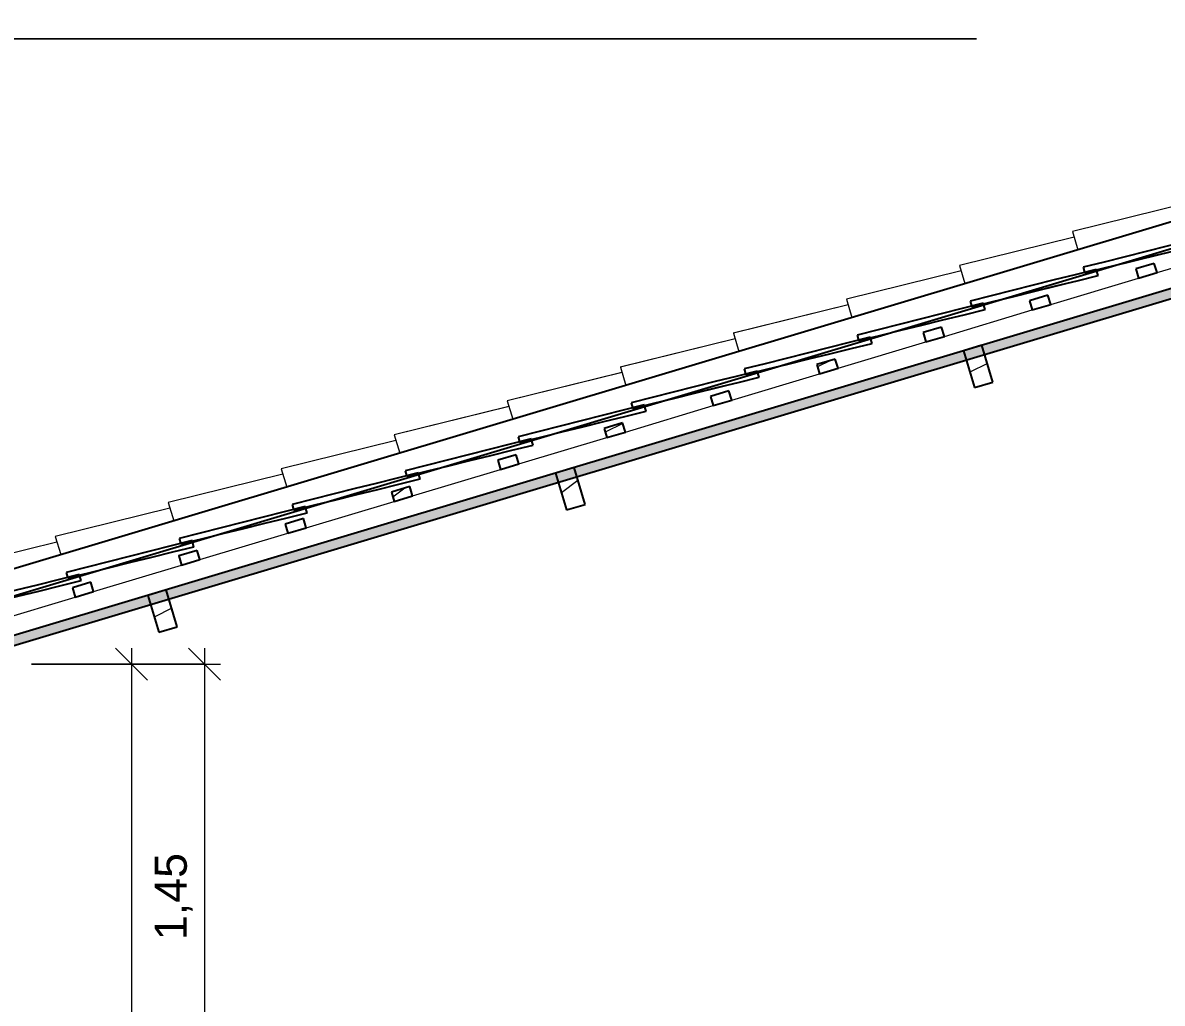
# Model space of a CAD drawing. Header units: millimetres. Extents: x -23755 to 62003, y -3000 to 6760.
# Drawn here: x 52475 to 56026, y 2693 to 5750 of the extents above; entities that cross this region are included whole.
import ezdxf

# ---------------------------------------------------------------- set-up
doc = ezdxf.new("R2010")
doc.units = ezdxf.units.MM
for name, color, linetype, lineweight in [('A-ANNO-DIMS', 211, 'Continuous', 9), ('A-ANNO-DIMS-50', 211, 'Continuous', 9), ('A-GLAZ-CURT', 52, 'Continuous', 9), ('A-GLAZ-CWMG', 51, 'Continuous', 9), ('A-ROOF', 132, 'Continuous', 9), ('A-ROOF-PATT', 132, 'Continuous', 9)]:
    doc.layers.add(name, color=color, linetype=linetype, lineweight=lineweight)
doc.styles.add('@Arial Unicode MS', font='', dxfattribs={"height": 100})
doc.styles.get('@Arial Unicode MS').set_extended_font_data('@Arial Unicode MS')
doc.dimstyles.new('CRT_-__Metros_-_Linha_de_chamada_3_5_mm_1', dxfattribs={"dimscale": 304.8, "dimtxt": 100.584485, "dimasz": 0.328084, "dimexe": 0.164042, "dimexo": 0.0625, "dimgap": 0.082021, "dimtad": 1, "dimlfac": 0.001, "dimrnd": 0.01, "dimzin": 0, "dimdsep": 46, "dimtxsty": '@Arial Unicode MS', "dimblk1": 'OBLIQUE', "dimblk2": 'OBLIQUE', "dimsah": 1, "dimcen": 0.09, "dimdle": 0.164042, "dimazin": 0, "dimtfac": 1, "dimtdec": 4, "dimtix": 1, "dimtmove": 0, "dimatfit": 3, "dimfxl": 0.984252, "dimfxlon": 1, "dimtvp": 1, "dimtolj": 1, "dimtzin": 0, "dimarcsym": 2})
pattern_1 = [(216.87, (11811.774, 2309.08), (761.9991, 508.00136), [127, -1143]), (206.565, (11964.17, 2232.88), (-254.0006, -253.9997), [283.981, -283.981]), (198.435, (11964.17, 2105.88), (-507.9998, -254.0006), [160.644, -642.575])]

# ---------------------------------------------------------------- blocks, each defined once
blk = doc.blocks.new('Rectangular Mullion - Ripa-V379-C')
at = {"layer": 'A-GLAZ-CWMG', "lineweight": 25}
for p, q in [((8708.4, 4005.6), (8650.9, 3988.4)), ((8650.9, 3988.4), (8659.6, 3959.7)), ((8717, 3976.9), (8708.4, 4005.6)), ((8659.6, 3959.7), (8717, 3976.9))]:
    blk.add_line(p, q, dxfattribs=at)
blk = doc.blocks.new('Rectangular Mullion - Ripa-V380-C')
at = {"layer": 'A-GLAZ-CWMG'}
h = blk.add_hatch(dxfattribs=at)
h.set_pattern_fill('FP_54', color=256, style=0, pattern_type=2)
h.set_pattern_definition(pattern_1)
h.paths.add_polyline_path([(8991, 4059.1), (9048.5, 4076.3), (9039.9, 4105.1), (8982.4, 4087.8), (8986.4, 4074.3)])
at = {"layer": 'A-GLAZ-CWMG', "lineweight": 25}
for p, q in [((9039.9, 4105.1), (8982.4, 4087.8)), ((8982.4, 4087.8), (8991, 4059.1)), ((9048.5, 4076.3), (9039.9, 4105.1)), ((8991, 4059.1), (9048.5, 4076.3))]:
    blk.add_line(p, q, dxfattribs=at)
blk = doc.blocks.new('Rectangular Mullion - Ripa-V381-C')
at = {"layer": 'A-GLAZ-CWMG', "lineweight": 25}
for p, q in [((9371.3, 4204.5), (9313.8, 4187.3)), ((9379.9, 4175.8), (9371.3, 4204.5)), ((9313.8, 4187.3), (9322.5, 4158.5)), ((9322.5, 4158.5), (9379.9, 4175.8))]:
    blk.add_line(p, q, dxfattribs=at)
blk = doc.blocks.new('Rectangular Mullion - Ripa-V382-C')
at = {"layer": 'A-GLAZ-CWMG'}
h = blk.add_hatch(dxfattribs=at)
h.set_pattern_fill('FP_54', color=256, style=0, pattern_type=2)
h.set_pattern_definition(pattern_1)
h.paths.add_polyline_path([(9653.9, 4258), (9711.4, 4275.2), (9702.3, 4303.8), (9645.3, 4286.7)])
at = {"layer": 'A-GLAZ-CWMG', "lineweight": 25}
for p, q in [((9702.7, 4303.9), (9645.3, 4286.7)), ((9711.4, 4275.2), (9702.7, 4303.9)), ((9645.3, 4286.7), (9653.9, 4258)), ((9653.9, 4258), (9711.4, 4275.2))]:
    blk.add_line(p, q, dxfattribs=at)
blk = doc.blocks.new('Rectangular Mullion - Ripa-V383-C')
at = {"layer": 'A-GLAZ-CWMG', "lineweight": 25}
for p, q in [((10034.2, 4403.4), (9976.7, 4386.1)), ((9976.7, 4386.1), (9985.3, 4357.4)), ((9985.3, 4357.4), (10042.8, 4374.6)), ((10042.8, 4374.6), (10034.2, 4403.4))]:
    blk.add_line(p, q, dxfattribs=at)
blk = doc.blocks.new('Rectangular Mullion - Ripa-V384-C')
at = {"layer": 'A-GLAZ-CWMG'}
h = blk.add_hatch(dxfattribs=at)
h.set_pattern_fill('FP_54', color=256, style=0, pattern_type=2)
h.set_pattern_definition(pattern_1)
h.paths.add_polyline_path([(10316.8, 4456.8), (10374.3, 4474.1), (10365.6, 4502.8), (10308.2, 4485.6)])
at = {"layer": 'A-GLAZ-CWMG', "lineweight": 25}
for p, q in [((10365.6, 4502.8), (10308.2, 4485.6)), ((10308.2, 4485.6), (10316.8, 4456.8)), ((10374.3, 4474.1), (10365.6, 4502.8)), ((10316.8, 4456.8), (10374.3, 4474.1))]:
    blk.add_line(p, q, dxfattribs=at)
blk = doc.blocks.new('Rectangular Mullion - Ripa-V385-C')
at = {"layer": 'A-GLAZ-CWMG', "lineweight": 25}
for p, q in [((10697.1, 4602.2), (10639.6, 4585)), ((10639.6, 4585), (10648.2, 4556.3)), ((10705.7, 4573.5), (10697.1, 4602.2)), ((10648.2, 4556.3), (10705.7, 4573.5))]:
    blk.add_line(p, q, dxfattribs=at)
blk = doc.blocks.new('Rectangular Mullion - Ripa-V386-C')
at = {"layer": 'A-GLAZ-CWMG'}
h = blk.add_hatch(dxfattribs=at)
h.set_pattern_fill('FP_54', color=256, style=0, pattern_type=2)
h.set_pattern_definition(pattern_1)
h.paths.add_polyline_path([(10979.7, 4655.7), (11037.2, 4672.9), (11028.5, 4701.7), (10971.1, 4684.4), (10975.1, 4671)])
at = {"layer": 'A-GLAZ-CWMG', "lineweight": 25}
for p, q in [((11028.5, 4701.7), (10971.1, 4684.4)), ((11037.2, 4672.9), (11028.5, 4701.7)), ((10971.1, 4684.4), (10979.7, 4655.7)), ((10979.7, 4655.7), (11037.2, 4672.9))]:
    blk.add_line(p, q, dxfattribs=at)
blk = doc.blocks.new('Rectangular Mullion - Ripa-V387-C')
at = {"layer": 'A-GLAZ-CWMG', "lineweight": 25}
for p, q in [((11360, 4801.1), (11302.5, 4783.9)), ((11368.6, 4772.4), (11360, 4801.1)), ((11302.5, 4783.9), (11311.1, 4755.1)), ((11311.1, 4755.1), (11368.6, 4772.4))]:
    blk.add_line(p, q, dxfattribs=at)
blk = doc.blocks.new('Rectangular Mullion - Ripa-V388-C')
at = {"layer": 'A-GLAZ-CWMG'}
h = blk.add_hatch(dxfattribs=at)
h.set_pattern_fill('FP_54', color=256, style=0, pattern_type=2)
h.set_pattern_definition(pattern_1)
h.paths.add_polyline_path([(11642.6, 4854.6), (11700, 4871.8), (11691.3, 4900.5), (11634, 4883.3)])
at = {"layer": 'A-GLAZ-CWMG', "lineweight": 25}
for p, q in [((11691.4, 4900.5), (11634, 4883.3)), ((11634, 4883.3), (11642.6, 4854.6)), ((11642.6, 4854.6), (11700, 4871.8)), ((11700, 4871.8), (11691.4, 4900.5))]:
    blk.add_line(p, q, dxfattribs=at)
blk = doc.blocks.new('Rectangular Mullion - Ripa-V389-C')
at = {"layer": 'A-GLAZ-CWMG', "lineweight": 25}
for p, q in [((12022.9, 5000), (11965.4, 4982.7)), ((11965.4, 4982.7), (11974, 4954)), ((12031.5, 4971.2), (12022.9, 5000)), ((11974, 4954), (12031.5, 4971.2))]:
    blk.add_line(p, q, dxfattribs=at)
blk = doc.blocks.new('Rectangular Mullion - Caibro-3577406-C')
at = {"layer": 'A-GLAZ-CWMG'}
for p, q in [((12031.5, 4971.2), (12305.5, 5053.4)), ((11700, 4871.8), (11974, 4954)), ((11368.6, 4772.4), (11642.6, 4854.6)), ((11037.2, 4672.9), (11311.1, 4755.1)), ((10705.7, 4573.5), (10979.7, 4655.7)), ((10374.3, 4474.1), (10648.2, 4556.3)), ((10042.8, 4374.6), (10316.8, 4456.8)), ((9711.4, 4275.2), (9985.3, 4357.4)), ((9379.9, 4175.8), (9653.7, 4257.9)), ((9048.5, 4076.3), (9322.5, 4158.5)), ((8717, 3976.9), (8991, 4059.1)), ((8385.6, 3877.5), (8659.6, 3959.7))]:
    blk.add_line(p, q, dxfattribs=at)
blk = doc.blocks.new('Rectangular Mullion - Terça-3638543-C')
at = {"layer": 'A-GLAZ-CWMG'}
h = blk.add_hatch(dxfattribs=at)
h.set_pattern_fill('FP_54', color=256, style=0, pattern_type=2)
h.set_pattern_definition(pattern_1)
h.paths.add_polyline_path([(8920.4, 3850), (8977.9, 3867.2), (8943.4, 3982.2), (8885.9, 3964.9), (8908.2, 3890.7)])
at = {"layer": 'A-GLAZ-CWMG', "lineweight": 25}
for p, q in [((8943.4, 3982.2), (8885.9, 3964.9)), ((8977.9, 3867.2), (8943.4, 3982.2)), ((8885.9, 3964.9), (8920.4, 3850)), ((8920.4, 3850), (8977.9, 3867.2))]:
    blk.add_line(p, q, dxfattribs=at)
blk = doc.blocks.new('Rectangular Mullion - Terça-V395-C')
at = {"layer": 'A-GLAZ-CWMG'}
h = blk.add_hatch(dxfattribs=at)
h.set_pattern_fill('FP_54', color=256, style=0, pattern_type=2)
h.set_pattern_definition(pattern_1)
h.paths.add_polyline_path([(10191.4, 4231.3), (10248.9, 4248.5), (10214.4, 4363.5), (10156.9, 4346.2), (10183.4, 4257.9)])
at = {"layer": 'A-GLAZ-CWMG', "lineweight": 25}
for p, q in [((10214.4, 4363.5), (10156.9, 4346.2)), ((10156.9, 4346.2), (10191.4, 4231.3)), ((10248.9, 4248.5), (10214.4, 4363.5)), ((10191.4, 4231.3), (10248.9, 4248.5))]:
    blk.add_line(p, q, dxfattribs=at)
blk = doc.blocks.new('Rectangular Mullion - Terça-V396-C')
at = {"layer": 'A-GLAZ-CWMG'}
h = blk.add_hatch(dxfattribs=at)
h.set_pattern_fill('FP_54', color=256, style=0, pattern_type=2)
h.set_pattern_definition(pattern_1)
h.paths.add_polyline_path([(11462.4, 4612.6), (11519.9, 4629.8), (11485.4, 4744.8), (11427.9, 4727.5), (11458.6, 4625.1)])
at = {"layer": 'A-GLAZ-CWMG', "lineweight": 25}
for p, q in [((11485.4, 4744.8), (11427.9, 4727.5)), ((11427.9, 4727.5), (11462.4, 4612.6)), ((11519.9, 4629.8), (11485.4, 4744.8)), ((11462.4, 4612.6), (11519.9, 4629.8))]:
    blk.add_line(p, q, dxfattribs=at)
blk = doc.blocks.new('COLONIAL BASE - COLONIAL BASE-V427-C')
at = {"layer": 'A-GLAZ-CURT'}
for p, q in [((8602.8, 4130.9), (8245.3, 4042.6)), ((8678.2, 4009.2), (8369.7, 3933))]:
    blk.add_line(p, q, dxfattribs=at)
blk = doc.blocks.new('COLONIAL BASE - COLONIAL BASE-V428-C')
at = {"layer": 'A-GLAZ-CURT'}
for p, q in [((8955, 4236.6), (8597.5, 4148.3)), ((9030.4, 4114.9), (8703.1, 4034))]:
    blk.add_line(p, q, dxfattribs=at)
blk = doc.blocks.new('COLONIAL BASE - COLONIAL BASE-V433-C')
at = {"layer": 'A-GLAZ-CURT'}
for p, q in [((8602.8, 4130.9), (8245.3, 4042.6)), ((8245.3, 4042.6), (8262.4, 3985.6)), ((8678.2, 4009.2), (8369.7, 3933)), ((8678.2, 4009.2), (8678, 4009.9))]:
    blk.add_line(p, q, dxfattribs=at)
blk = doc.blocks.new('COLONIAL BASE - COLONIAL BASE-V432-C')
at = {"layer": 'A-GLAZ-CURT', "lineweight": 25}
for p, q in [((8325.5, 3905.1), (8319.6, 3924.6)), ((7926.6, 3825.2), (7931.8, 3808.1))]:
    blk.add_line(p, q, dxfattribs=at)
at = {"layer": 'A-GLAZ-CURT', "lineweight": 25, "flags": 128}
for points in [[(8319.6, 3924.6), (8254.1, 3908), (8188.6, 3891.5), (8123.1, 3874.9), (8057.6, 3858.3), (7992.1, 3841.8), (7926.6, 3825.2)], [(7931.8, 3808.1), (7997.4, 3824.3), (8063, 3840.4), (8128.6, 3856.6), (8194.2, 3872.8), (8259.9, 3888.9), (8325.5, 3905.1)]]:
    blk.add_lwpolyline(points, dxfattribs=at)
blk = doc.blocks.new('COLONIAL BASE - COLONIAL BASE-V434-C')
at = {"layer": 'A-GLAZ-CURT'}
for p, q in [((8955, 4236.6), (8597.5, 4148.3)), ((8597.5, 4148.3), (8614.5, 4091.8)), ((9030.4, 4114.9), (8703.1, 4034)), ((9030.4, 4114.9), (9030.2, 4115.6))]:
    blk.add_line(p, q, dxfattribs=at)
blk = doc.blocks.new('COLONIAL BASE - COLONIAL BASE-V435-C')
at = {"layer": 'A-GLAZ-CURT', "lineweight": 25}
for p, q in [((9029.9, 4116.4), (9024.1, 4135.9)), ((8631.1, 4036.6), (8635.7, 4021.2)), ((8635.7, 4021.1), (8636.2, 4019.4))]:
    blk.add_line(p, q, dxfattribs=at)
at = {"layer": 'A-GLAZ-CURT', "lineweight": 25, "flags": 128}
for points in [[(9024.1, 4135.9), (8958.6, 4119.3), (8893.1, 4102.8), (8827.6, 4086.2), (8762.1, 4069.7), (8696.6, 4053.1), (8631.1, 4036.6)], [(8636.2, 4019.4), (8701.8, 4035.6), (8767.4, 4051.8), (8833.1, 4067.9), (8898.7, 4084.1), (8964.3, 4100.3), (9029.9, 4116.4)]]:
    blk.add_lwpolyline(points, dxfattribs=at)
blk = doc.blocks.new('COLONIAL BASE - COLONIAL BASE-V436-C')
at = {"layer": 'A-GLAZ-CURT'}
for p, q in [((9307.2, 4342.3), (8949.8, 4254)), ((8949.8, 4254), (8966.9, 4197)), ((9382.6, 4220.5), (9055.4, 4139.7)), ((9382.6, 4220.5), (9382.4, 4221.2))]:
    blk.add_line(p, q, dxfattribs=at)
blk = doc.blocks.new('COLONIAL BASE - COLONIAL BASE-V437-C')
at = {"layer": 'A-GLAZ-CURT'}
blk.add_line((8602.8, 4130.9), (8245.3, 4042.6), dxfattribs=at)
blk = doc.blocks.new('COLONIAL BASE - COLONIAL BASE-V438-C')
at = {"layer": 'A-GLAZ-CURT'}
for p, q in [((11420.5, 4976.3), (11063.1, 4888)), ((11496, 4854.5), (11168.8, 4773.7))]:
    blk.add_line(p, q, dxfattribs=at)
blk = doc.blocks.new('COLONIAL BASE - COLONIAL BASE-V442-C')
at = {"layer": 'A-GLAZ-CURT'}
for p, q in [((11420.5, 4976.3), (11063.1, 4888)), ((11063.1, 4888), (11080.2, 4831)), ((11496, 4854.5), (11168.8, 4773.7)), ((11496, 4854.5), (11495.8, 4855.2))]:
    blk.add_line(p, q, dxfattribs=at)
blk = doc.blocks.new('DIMBLOCK69-C')
at = {"layer": 'A-ANNO-DIMS-50', "lineweight": 18, "transparency": 16777216}
for p, q in [((52813.7, 3750), (52763.7, 3800)), ((52813.7, 3750), (52863.7, 3700)), ((52813.7, 200), (52763.7, 250)), ((52813.7, 200), (52863.7, 150))]:
    blk.add_line(p, q, dxfattribs=at)
at = {"layer": 'A-ANNO-DIMS-50', "transparency": 16777216}
for p, q in [((52813.7, 3800), (52813.7, 150)), ((52501.6, 3750), (52863.7, 3750)), ((52813.7, 3750), (52501.6, 3750)), ((53113.7, 200), (52763.7, 200)), ((52813.7, 200), (53113.7, 200))]:
    blk.add_line(p, q, dxfattribs=at)
at = {"layer": 'A-ANNO-DIMS-50', "color": 0, "transparency": 16777216, "insert": (52658.9, 1839.7), "char_height": 100, "width": 324.675, "attachment_point": 1, "rotation": 90, "line_spacing_factor": 1.117605, "style": '@Arial Unicode MS'}
blk.add_mtext('3,55', dxfattribs=at)
blk = doc.blocks.new('_Oblique')
at = {"color": 0, "linetype": 'ByBlock', "lineweight": -2}
blk.add_line((-0.5, -0.5), (0.5, 0.5), dxfattribs=at)
blk = doc.blocks.new('DIMBLOCK70-C')
at = {"layer": 'A-ANNO-DIMS-50', "lineweight": 18, "transparency": 16777216}
for p, q in [((53040.9, 3750), (52990.9, 3800)), ((53040.9, 3750), (53090.9, 3700)), ((53040.9, 2300), (52990.9, 2350)), ((53040.9, 2300), (53090.9, 2250))]:
    blk.add_line(p, q, dxfattribs=at)
at = {"layer": 'A-ANNO-DIMS-50', "transparency": 16777216}
for p, q in [((53040.9, 3800), (53040.9, 2300)), ((52728.7, 3750), (53090.9, 3750)), ((53040.9, 3750), (52728.7, 3750)), ((52857.7, 2300), (53090.9, 2300)), ((53040.9, 2300), (52857.7, 2300))]:
    blk.add_line(p, q, dxfattribs=at)
at = {"layer": 'A-ANNO-DIMS-50', "color": 0, "transparency": 16777216, "insert": (52886.1, 2889.7), "char_height": 100, "width": 324.675, "attachment_point": 1, "rotation": 90, "line_spacing_factor": 1.117605, "style": '@Arial Unicode MS'}
blk.add_mtext('1,45', dxfattribs=at)
blk = doc.blocks.new('DIMBLOCK88-C')
at = {"layer": 'A-ANNO-DIMS-50', "lineweight": 18, "transparency": 16777216}
for p, q in [((49680.2, 5700), (49630.2, 5750)), ((49680.2, 5700), (49730.2, 5650)), ((49680.2, 2800), (49630.2, 2850)), ((49680.2, 2800), (49730.2, 2750))]:
    blk.add_line(p, q, dxfattribs=at)
at = {"layer": 'A-ANNO-DIMS-50', "transparency": 16777216}
for p, q in [((49680.2, 2800), (49680.2, 5750)), ((55447.9, 5700), (49630.2, 5700)), ((49680.2, 5700), (55447.9, 5700)), ((49980.2, 2800), (49630.2, 2800)), ((49680.2, 2800), (49980.2, 2800))]:
    blk.add_line(p, q, dxfattribs=at)
at = {"layer": 'A-ANNO-DIMS-50', "color": 0, "transparency": 16777216, "insert": (49525.4, 4114.7), "char_height": 100, "width": 324.675, "attachment_point": 1, "rotation": 90, "line_spacing_factor": 1.117605, "style": '@Arial Unicode MS'}
blk.add_mtext('2,90', dxfattribs=at)

msp = doc.modelspace()

# ---------------------------------------------------------------- hatches: boundary and pattern name
at = {"layer": 'A-ROOF-PATT'}
msp.add_hatch(color=256, dxfattribs=at).paths.add_polyline_path([(51668.272, 3574.716), (57908.272, 5446.716), (57908.272, 5478.037), (51668.272, 3606.037)])

# ---------------------------------------------------------------- linework, layer by layer
at = {"layer": 'A-ROOF', "lineweight": 25}
for p, q in [((57908.272, 5685.522), (51568.272, 3783.522)), ((51568.272, 3700), (57908.272, 5602)), ((57908.272, 5478.037), (51668.272, 3606.037)), ((51668.272, 3574.716), (57908.272, 5446.716))]:
    msp.add_line(p, q, dxfattribs=at)

# ---------------------------------------------------------------- block references
at = {"layer": 'A-GLAZ-CURT'}
for name, p in [('COLONIAL BASE - COLONIAL BASE-V437-C', (47500.843, 1056.667)), ('COLONIAL BASE - COLONIAL BASE-V437-C', (47500.843, 1056.667)), ('COLONIAL BASE - COLONIAL BASE-V428-C', (47148.621, 951)), ('COLONIAL BASE - COLONIAL BASE-V428-C', (47148.621, 951)), ('COLONIAL BASE - COLONIAL BASE-V428-C', (47148.621, 951)), ('COLONIAL BASE - COLONIAL BASE-V428-C', (47148.621, 951)), ('COLONIAL BASE - COLONIAL BASE-V428-C', (47148.621, 951)), ('COLONIAL BASE - COLONIAL BASE-V428-C', (47148.621, 951)), ('COLONIAL BASE - COLONIAL BASE-V436-C', (46796.399, 845.333)), ('COLONIAL BASE - COLONIAL BASE-V437-C', (47500.843, 1056.667)), ('COLONIAL BASE - COLONIAL BASE-V428-C', (47148.621, 951)), ('COLONIAL BASE - COLONIAL BASE-V437-C', (47148.621, 951)), ('COLONIAL BASE - COLONIAL BASE-V437-C', (47148.621, 951)), ('COLONIAL BASE - COLONIAL BASE-V428-C', (46796.399, 845.333)), ('COLONIAL BASE - COLONIAL BASE-V428-C', (46796.399, 845.333)), ('COLONIAL BASE - COLONIAL BASE-V428-C', (46796.399, 845.333)), ('COLONIAL BASE - COLONIAL BASE-V428-C', (46796.399, 845.333)), ('COLONIAL BASE - COLONIAL BASE-V428-C', (46796.399, 845.333)), ('COLONIAL BASE - COLONIAL BASE-V428-C', (46796.399, 845.333)), ('COLONIAL BASE - COLONIAL BASE-V428-C', (46796.399, 845.333)), ('COLONIAL BASE - COLONIAL BASE-V436-C', (46444.176, 739.667)), ('COLONIAL BASE - COLONIAL BASE-V437-C', (47148.621, 951)), ('COLONIAL BASE - COLONIAL BASE-V435-C', (47148.621, 951)), ('COLONIAL BASE - COLONIAL BASE-V437-C', (46796.399, 845.333)), ('COLONIAL BASE - COLONIAL BASE-V437-C', (46796.399, 845.333)), ('COLONIAL BASE - COLONIAL BASE-V438-C', (43978.621, 0)), ('COLONIAL BASE - COLONIAL BASE-V438-C', (43978.621, 0)), ('COLONIAL BASE - COLONIAL BASE-V438-C', (43978.621, 0)), ('COLONIAL BASE - COLONIAL BASE-V438-C', (43978.621, 0)), ('COLONIAL BASE - COLONIAL BASE-V438-C', (43978.621, 0)), ('COLONIAL BASE - COLONIAL BASE-V438-C', (43978.621, 0)), ('COLONIAL BASE - COLONIAL BASE-V438-C', (43978.621, 0)), ('COLONIAL BASE - COLONIAL BASE-V442-C', (43978.621, 0)), ('COLONIAL BASE - COLONIAL BASE-V437-C', (46796.399, 845.333)), ('COLONIAL BASE - COLONIAL BASE-V432-C', (47500.843, 1056.667)), ('COLONIAL BASE - COLONIAL BASE-V437-C', (46444.176, 739.667)), ('COLONIAL BASE - COLONIAL BASE-V437-C', (46444.176, 739.667)), ('COLONIAL BASE - COLONIAL BASE-V428-C', (46091.954, 634)), ('COLONIAL BASE - COLONIAL BASE-V428-C', (46091.954, 634)), ('COLONIAL BASE - COLONIAL BASE-V428-C', (46091.954, 634)), ('COLONIAL BASE - COLONIAL BASE-V428-C', (46091.954, 634)), ('COLONIAL BASE - COLONIAL BASE-V428-C', (46091.954, 634)), ('COLONIAL BASE - COLONIAL BASE-V428-C', (46091.954, 634)), ('COLONIAL BASE - COLONIAL BASE-V428-C', (46091.954, 634)), ('COLONIAL BASE - COLONIAL BASE-V436-C', (45739.732, 528.333)), ('COLONIAL BASE - COLONIAL BASE-V437-C', (46444.176, 739.667)), ('COLONIAL BASE - COLONIAL BASE-V435-C', (46444.176, 739.667)), ('COLONIAL BASE - COLONIAL BASE-V428-C', (45739.732, 528.333)), ('COLONIAL BASE - COLONIAL BASE-V428-C', (45739.732, 528.333)), ('COLONIAL BASE - COLONIAL BASE-V436-C', (45387.51, 422.667)), ('COLONIAL BASE - COLONIAL BASE-V437-C', (46091.954, 634)), ('COLONIAL BASE - COLONIAL BASE-V437-C', (46091.954, 634)), ('COLONIAL BASE - COLONIAL BASE-V428-C', (45739.732, 528.333)), ('COLONIAL BASE - COLONIAL BASE-V428-C', (45739.732, 528.333)), ('COLONIAL BASE - COLONIAL BASE-V428-C', (45739.732, 528.333)), ('COLONIAL BASE - COLONIAL BASE-V428-C', (45739.732, 528.333)), ('COLONIAL BASE - COLONIAL BASE-V428-C', (45739.732, 528.333)), ('COLONIAL BASE - COLONIAL BASE-V437-C', (46091.954, 634)), ('COLONIAL BASE - COLONIAL BASE-V435-C', (46091.954, 634)), ('COLONIAL BASE - COLONIAL BASE-V428-C', (45387.51, 422.667)), ('COLONIAL BASE - COLONIAL BASE-V428-C', (45387.51, 422.667)), ('COLONIAL BASE - COLONIAL BASE-V428-C', (45387.51, 422.667)), ('COLONIAL BASE - COLONIAL BASE-V436-C', (45035.288, 317)), ('COLONIAL BASE - COLONIAL BASE-V437-C', (45739.732, 528.333)), ('COLONIAL BASE - COLONIAL BASE-V437-C', (45739.732, 528.333)), ('COLONIAL BASE - COLONIAL BASE-V428-C', (45387.51, 422.667)), ('COLONIAL BASE - COLONIAL BASE-V428-C', (45387.51, 422.667)), ('COLONIAL BASE - COLONIAL BASE-V428-C', (45387.51, 422.667)), ('COLONIAL BASE - COLONIAL BASE-V428-C', (45387.51, 422.667)), ('COLONIAL BASE - COLONIAL BASE-V437-C', (45739.732, 528.333)), ('COLONIAL BASE - COLONIAL BASE-V432-C', (46444.176, 739.667)), ('COLONIAL BASE - COLONIAL BASE-V428-C', (45035.288, 317)), ('COLONIAL BASE - COLONIAL BASE-V428-C', (45035.288, 317)), ('COLONIAL BASE - COLONIAL BASE-V436-C', (44683.065, 211.333)), ('COLONIAL BASE - COLONIAL BASE-V428-C', (45035.288, 317)), ('COLONIAL BASE - COLONIAL BASE-V428-C', (45035.288, 317)), ('COLONIAL BASE - COLONIAL BASE-V437-C', (45387.51, 422.667)), ('COLONIAL BASE - COLONIAL BASE-V437-C', (45387.51, 422.667)), ('COLONIAL BASE - COLONIAL BASE-V428-C', (45035.288, 317)), ('COLONIAL BASE - COLONIAL BASE-V428-C', (45035.288, 317)), ('COLONIAL BASE - COLONIAL BASE-V428-C', (45035.288, 317)), ('COLONIAL BASE - COLONIAL BASE-V437-C', (45387.51, 422.667)), ('COLONIAL BASE - COLONIAL BASE-V435-C', (45387.51, 422.667)), ('COLONIAL BASE - COLONIAL BASE-V436-C', (44330.843, 105.667)), ('COLONIAL BASE - COLONIAL BASE-V428-C', (44683.065, 211.333)), ('COLONIAL BASE - COLONIAL BASE-V428-C', (44683.065, 211.333)), ('COLONIAL BASE - COLONIAL BASE-V428-C', (44683.065, 211.333)), ('COLONIAL BASE - COLONIAL BASE-V428-C', (44683.065, 211.333)), ('COLONIAL BASE - COLONIAL BASE-V437-C', (45035.288, 317)), ('COLONIAL BASE - COLONIAL BASE-V437-C', (45035.288, 317)), ('COLONIAL BASE - COLONIAL BASE-V428-C', (44683.065, 211.333)), ('COLONIAL BASE - COLONIAL BASE-V428-C', (44683.065, 211.333)), ('COLONIAL BASE - COLONIAL BASE-V428-C', (44683.065, 211.333)), ('COLONIAL BASE - COLONIAL BASE-V437-C', (45035.288, 317)), ('COLONIAL BASE - COLONIAL BASE-V435-C', (45035.288, 317)), ('COLONIAL BASE - COLONIAL BASE-V428-C', (44330.843, 105.667)), ('COLONIAL BASE - COLONIAL BASE-V436-C', (43978.621, 0)), ('COLONIAL BASE - COLONIAL BASE-V428-C', (44330.843, 105.667)), ('COLONIAL BASE - COLONIAL BASE-V428-C', (44330.843, 105.667)), ('COLONIAL BASE - COLONIAL BASE-V428-C', (44330.843, 105.667)), ('COLONIAL BASE - COLONIAL BASE-V428-C', (44330.843, 105.667)), ('COLONIAL BASE - COLONIAL BASE-V437-C', (44683.065, 211.333)), ('COLONIAL BASE - COLONIAL BASE-V437-C', (44683.065, 211.333)), ('COLONIAL BASE - COLONIAL BASE-V428-C', (44330.843, 105.667)), ('COLONIAL BASE - COLONIAL BASE-V428-C', (44330.843, 105.667)), ('COLONIAL BASE - COLONIAL BASE-V437-C', (44683.065, 211.333)), ('COLONIAL BASE - COLONIAL BASE-V435-C', (44683.065, 211.333)), ('COLONIAL BASE - COLONIAL BASE-V428-C', (43978.621, 0)), ('COLONIAL BASE - COLONIAL BASE-V428-C', (43978.621, 0)), ('COLONIAL BASE - COLONIAL BASE-V428-C', (43978.621, 0)), ('COLONIAL BASE - COLONIAL BASE-V434-C', (43978.621, 0)), ('COLONIAL BASE - COLONIAL BASE-V428-C', (43978.621, 0)), ('COLONIAL BASE - COLONIAL BASE-V428-C', (43978.621, 0)), ('COLONIAL BASE - COLONIAL BASE-V428-C', (43978.621, 0)), ('COLONIAL BASE - COLONIAL BASE-V437-C', (44330.843, 105.667)), ('COLONIAL BASE - COLONIAL BASE-V437-C', (44330.843, 105.667)), ('COLONIAL BASE - COLONIAL BASE-V428-C', (43978.621, 0)), ('COLONIAL BASE - COLONIAL BASE-V437-C', (44330.843, 105.667)), ('COLONIAL BASE - COLONIAL BASE-V432-C', (45035.288, 317)), ('COLONIAL BASE - COLONIAL BASE-V427-C', (43978.621, 0)), ('COLONIAL BASE - COLONIAL BASE-V427-C', (43978.621, 0)), ('COLONIAL BASE - COLONIAL BASE-V427-C', (43978.621, 0)), ('COLONIAL BASE - COLONIAL BASE-V427-C', (43978.621, 0)), ('COLONIAL BASE - COLONIAL BASE-V427-C', (43978.621, 0)), ('COLONIAL BASE - COLONIAL BASE-V433-C', (43978.621, 0)), ('COLONIAL BASE - COLONIAL BASE-V427-C', (43978.621, 0)), ('COLONIAL BASE - COLONIAL BASE-V427-C', (43978.621, 0)), ('COLONIAL BASE - COLONIAL BASE-V437-C', (43978.621, 0)), ('COLONIAL BASE - COLONIAL BASE-V437-C', (43978.621, 0)), ('COLONIAL BASE - COLONIAL BASE-V437-C', (43978.621, 0)), ('COLONIAL BASE - COLONIAL BASE-V435-C', (43978.621, 0)), ('COLONIAL BASE - COLONIAL BASE-V432-C', (44330.843, 105.667))]:
    msp.add_blockref(name, p, dxfattribs=at)
at = {"layer": 'A-GLAZ-CWMG'}
for name in ['Rectangular Mullion - Caibro-3577406-C', 'Rectangular Mullion - Ripa-V389-C', 'Rectangular Mullion - Ripa-V388-C', 'Rectangular Mullion - Ripa-V387-C', 'Rectangular Mullion - Terça-V396-C', 'Rectangular Mullion - Ripa-V386-C', 'Rectangular Mullion - Ripa-V385-C', 'Rectangular Mullion - Ripa-V384-C', 'Rectangular Mullion - Ripa-V383-C', 'Rectangular Mullion - Terça-V395-C', 'Rectangular Mullion - Ripa-V382-C', 'Rectangular Mullion - Ripa-V381-C', 'Rectangular Mullion - Ripa-V380-C', 'Rectangular Mullion - Ripa-V379-C', 'Rectangular Mullion - Terça-3638543-C']:
    msp.add_blockref(name, (43978.621, 0), dxfattribs=at)

# ---------------------------------------------------------------- dimensions: what is measured, and where the dimension line sits
at = {"layer": 'A-ANNO-DIMS'}
for base, p1, p2, override, picture, middle in [((49680.189, 5700), (49980.189, 2800), (55447.894, 5700), {"dimpost": '<>', "dimfxl": 6189.167969}, 'DIMBLOCK88-C', (49604.098, 4250)), ((52813.717, 200), (52501.551, 3750), (53113.717, 200), {"dimpost": '<>', "dimfxl": 3602.39452}, 'DIMBLOCK69-C', (52737.625, 1975)), ((53040.899, 2300), (52728.733, 3750), (52857.71, 2300), {"dimpost": '<>', "dimfxl": 1455.724913}, 'DIMBLOCK70-C', (52964.807, 3025))]:
    dim = msp.add_linear_dim(base=base, p1=p1, p2=p2, angle=90, dimstyle='CRT_-__Metros_-_Linha_de_chamada_3_5_mm_1', override=override, dxfattribs=at)
    dim.commit()
    dim.dimension.update_dxf_attribs({"geometry": picture, "text_midpoint": middle})

doc.saveas('drawing.dxf')
